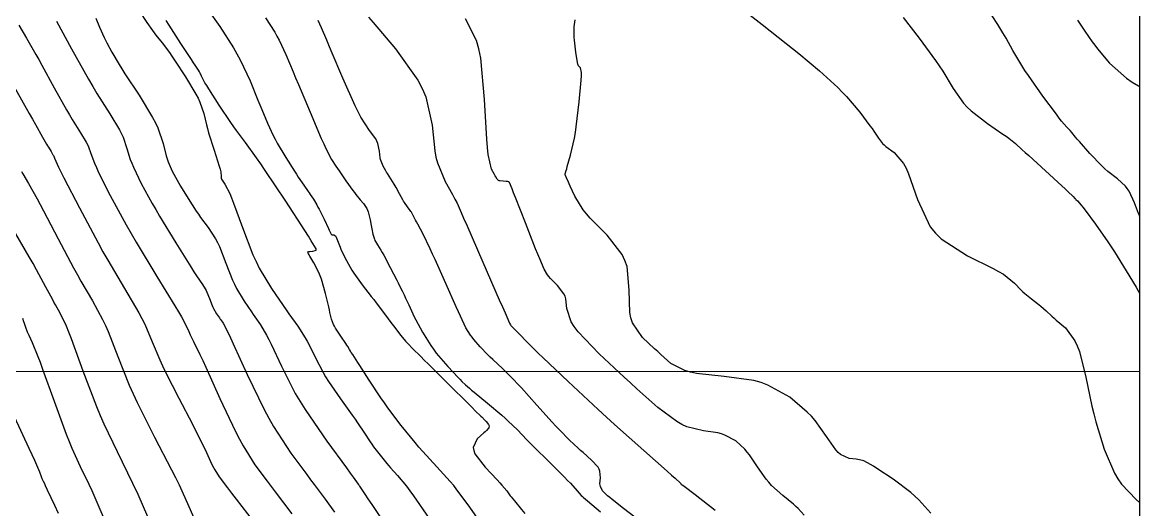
# Model space of a CAD drawing. Header units: metres. Extents: x 837117 to 838477, y 1189012 to 1191015.
# Drawn here: x 838338.2 to 838476.5, y 1189396.8 to 1189457.1 of the extents above; entities that cross this region are included whole.
import ezdxf

# ---------------------------------------------------------------- set-up
doc = ezdxf.new("R2010")
doc.units = ezdxf.units.M
doc.header["$LTSCALE"] = 0.3
doc.layers.add('COORD', color=7, linetype='Continuous', lineweight=20)
for name, color, linetype in [('COTAS 10', 1, 'Continuous'), ('COTAS INT', 252, 'Continuous'), ('MARCO IMP', 130, 'Continuous')]:
    doc.layers.add(name, color=color, linetype=linetype)

msp = doc.modelspace()

# ---------------------------------------------------------------- linework, layer by layer
at = {"layer": 'COORD'}
msp.add_line((837476.514, 1189413.872), (838476.514, 1189413.872), dxfattribs=at)
msp.add_lwpolyline([(837476.514, 1189013.872), (838476.514, 1189013.872), (838476.514, 1191013.872), (837476.514, 1191013.872)], close=True, dxfattribs=at)
at = {"layer": 'COTAS 10'}
for points, elevation in [([(838352.721, 1189458.422), (838353.602, 1189457.134), (838354.312, 1189456.106), (838354.514, 1189455.829), (838354.718, 1189455.556), (838355.474, 1189454.598), (838356.391, 1189453.381), (838356.697, 1189452.944), (838357.026, 1189452.464), (838358.401, 1189450.37), (838359.67, 1189448.231), (838359.931, 1189447.723), (838360.154, 1189447.252), (838360.633, 1189445.853), (838360.969, 1189444.446), (838361.102, 1189443.969), (838361.251, 1189443.455), (838361.934, 1189441.285), (838362.551, 1189439.314), (838362.659, 1189438.926), (838362.74, 1189438.606), (838362.806, 1189438.018), (838362.807, 1189437.79), (838362.848, 1189437.696), (838362.905, 1189437.59), (838363.256, 1189437.097), (838363.871, 1189435.919), (838364.095, 1189435.381), (838364.341, 1189434.75), (838365.425, 1189431.706), (838366.728, 1189428.33), (838367.113, 1189427.49), (838367.509, 1189426.691), (838369.026, 1189424.146), (838370.489, 1189422.045), (838370.852, 1189421.525), (838371.195, 1189421.033), (838372.28, 1189419.478), (838373.203, 1189418.038), (838373.445, 1189417.618), (838373.68, 1189417.188), (838374.478, 1189415.558), (838375.413, 1189413.752), (838375.734, 1189413.212), (838376.082, 1189412.654), (838377.565, 1189410.493), (838379.031, 1189408.453), (838379.369, 1189407.972), (838379.678, 1189407.527), (838380.546, 1189406.22), (838381.253, 1189405.15), (838381.459, 1189404.854), (838381.671, 1189404.558), (838382.472, 1189403.489), (838383.308, 1189402.458), (838383.54, 1189402.186), (838383.773, 1189401.919), (838384.619, 1189401.004), (838385.74, 1189399.649), (838386.147, 1189399.104), (838386.596, 1189398.486), (838388.565, 1189395.645)], 1950), ([(838476.514, 1189433.135), (838476.487, 1189433.199), (838476.382, 1189433.463), (838475.889, 1189434.776), (838475.208, 1189436.198), (838474.984, 1189436.531), (838474.745, 1189436.838), (838473.753, 1189437.729), (838472.567, 1189438.652), (838472.206, 1189438.979), (838471.83, 1189439.337), (838470.354, 1189440.89), (838469.053, 1189442.354), (838468.789, 1189442.656), (838468.566, 1189442.913), (838468.104, 1189443.469), (838467.892, 1189443.733), (838467.826, 1189443.806), (838467.757, 1189443.88), (838467.482, 1189444.145), (838466.85, 1189444.898), (838466.556, 1189445.28), (838466.21, 1189445.736), (838464.531, 1189448.007), (838462.735, 1189450.552), (838462.315, 1189451.18), (838461.929, 1189451.775), (838460.816, 1189453.65), (838459.988, 1189455.153), (838459.783, 1189455.514), (838459.587, 1189455.851), (838458.965, 1189456.868), (838458.26, 1189457.958)], 1960), ([(838381.057, 1189457.775), (838381.597, 1189457.127), (838384.377, 1189453.858), (838387.158, 1189449.972), (838387.7, 1189448.936), (838388.142, 1189447.916), (838388.913, 1189444.377), (838389.234, 1189441.224), (838389.393, 1189440.449), (838389.581, 1189439.715), (838390.511, 1189437.418), (838391.42, 1189435.788), (838391.594, 1189435.475), (838391.735, 1189435.222), (838391.968, 1189434.809), (838391.983, 1189434.785), (838391.987, 1189434.777), (838391.992, 1189434.769), (838392.008, 1189434.738), (838392.509, 1189433.592), (838392.818, 1189432.882), (838393.202, 1189432.002), (838395.203, 1189427.401), (838397.222, 1189422.768), (838397.617, 1189421.867), (838397.94, 1189421.13), (838398.514, 1189419.85), (838398.639, 1189419.648), (838398.679, 1189419.592), (838398.721, 1189419.536), (838398.894, 1189419.336), (838399.099, 1189419.126), (838399.162, 1189419.064), (838399.227, 1189419), (838399.485, 1189418.758), (838399.793, 1189418.455), (838399.891, 1189418.353), (838399.993, 1189418.244), (838400.407, 1189417.783), (838401.5, 1189416.68), (838402.031, 1189416.165), (838402.661, 1189415.56), (838405.759, 1189412.62), (838409.472, 1189409.163), (838410.489, 1189408.231), (838411.502, 1189407.311), (838415.123, 1189404.081), (838418.009, 1189401.535), (838418.559, 1189401.045), (838419.001, 1189400.65), (838419.697, 1189400), (838419.703, 1189399.959), (838419.709, 1189399.948), (838419.718, 1189399.937), (838419.767, 1189399.894), (838419.833, 1189399.851), (838419.871, 1189399.827), (838419.942, 1189399.782), (838420.601, 1189399.284), (838420.99, 1189398.986), (838421.469, 1189398.619), (838423.947, 1189396.714)], 1960), ([(838338.098, 1189438.647), (838338.248, 1189438.381), (838338.949, 1189437.168), (838340.013, 1189435.258), (838340.393, 1189434.552), (838340.809, 1189433.77), (838342.622, 1189430.305), (838344.521, 1189426.715), (838344.993, 1189425.853), (838345.442, 1189425.049), (838346.865, 1189422.622), (838348.118, 1189420.319), (838348.458, 1189419.593), (838348.796, 1189418.828), (838349.993, 1189415.749), (838351.41, 1189412.191), (838351.886, 1189411.124), (838352.398, 1189410.022), (838354.553, 1189405.749), (838356.66, 1189401.692), (838357.143, 1189400.725), (838357.582, 1189399.827), (838358.804, 1189397.152), (838359.723, 1189395.098)], 1940)]:
    msp.add_lwpolyline(points, dxfattribs=dict(at, elevation=elevation))
at = {"layer": 'COTAS INT'}
for points, elevation in [([(838426.816, 1189459.199), (838429.776, 1189456.886), (838432.77, 1189454.517), (838433.552, 1189453.885), (838434.312, 1189453.265), (838436.886, 1189451.111), (838439.135, 1189449.059), (838439.69, 1189448.501), (838440.217, 1189447.949), (838441.875, 1189445.993), (838443.12, 1189444.329), (838443.386, 1189443.96), (838443.617, 1189443.631), (838444.169, 1189442.775), (838444.666, 1189442.142), (838444.863, 1189441.953), (838445.086, 1189441.759), (838446.107, 1189441.008), (838447.274, 1189439.634), (838447.589, 1189439.047), (838447.9, 1189438.371), (838448.995, 1189435.182), (838450.595, 1189431.814), (838451.226, 1189431.026), (838451.937, 1189430.3), (838455.182, 1189428.196), (838458.374, 1189426.648), (838459.052, 1189426.272), (838459.641, 1189425.92), (838461.026, 1189424.836), (838461.834, 1189423.969), (838462.059, 1189423.753), (838462.284, 1189423.547), (838463.104, 1189422.889), (838463.884, 1189422.3), (838464.085, 1189422.138), (838464.279, 1189421.976), (838464.924, 1189421.395), (838465.66, 1189420.715), (838465.911, 1189420.492), (838466.184, 1189420.253), (838467.339, 1189419.264), (838468.509, 1189417.67), (838468.79, 1189417.051), (838469.053, 1189416.354), (838469.849, 1189413.191), (838470.609, 1189409.59), (838470.849, 1189408.616), (838471.102, 1189407.652), (838472.123, 1189404.254), (838473.4, 1189401.273), (838473.814, 1189400.572), (838474.255, 1189399.924), (838476.065, 1189398.032), (838476.514, 1189397.634)], 1964), ([(838361.093, 1189458.778), (838362.617, 1189456.605), (838364.332, 1189453.955), (838364.752, 1189453.225), (838365.147, 1189452.495), (838366.375, 1189449.872), (838367.357, 1189447.482), (838367.597, 1189446.9), (838367.824, 1189446.352), (838368.531, 1189444.661), (838369.256, 1189443.112), (838369.495, 1189442.654), (838369.75, 1189442.184), (838370.809, 1189440.381), (838371.859, 1189438.706), (838372.109, 1189438.317), (838372.341, 1189437.96), (838373.033, 1189436.941), (838373.565, 1189436.185), (838373.697, 1189435.994), (838373.823, 1189435.811), (838374.221, 1189435.217), (838374.638, 1189434.507), (838374.775, 1189434.251), (838374.922, 1189433.969), (838375.531, 1189432.738), (838376.078, 1189431.603), (838376.185, 1189431.382), (838376.273, 1189431.202), (838376.431, 1189430.889), (838376.459, 1189430.85), (838376.465, 1189430.842), (838376.47, 1189430.835), (838376.483, 1189430.822), (838376.531, 1189430.815), (838376.557, 1189430.812), (838376.59, 1189430.809), (838376.758, 1189430.797), (838376.954, 1189430.684), (838377.005, 1189430.618), (838377.053, 1189430.537), (838377.215, 1189430.12), (838377.442, 1189429.481), (838377.531, 1189429.26), (838377.632, 1189429.02), (838378.093, 1189427.996), (838378.751, 1189426.781), (838378.976, 1189426.421), (838379.219, 1189426.051), (838380.254, 1189424.63), (838381.38, 1189423.171), (838381.681, 1189422.777), (838381.978, 1189422.387), (838383.013, 1189421.017), (838383.937, 1189419.791), (838384.164, 1189419.492), (838384.378, 1189419.211), (838385.047, 1189418.345), (838385.625, 1189417.64), (838385.781, 1189417.461), (838385.936, 1189417.289), (838386.484, 1189416.726), (838387.501, 1189415.728), (838387.951, 1189415.282), (838388.475, 1189414.763), (838390.976, 1189412.275), (838393.4, 1189409.864), (838393.875, 1189409.395), (838394.264, 1189409.01), (838394.961, 1189408.336), (838395.148, 1189408.165), (838395.217, 1189408.098), (838395.292, 1189408.023), (838395.624, 1189407.681), (838395.904, 1189407.319), (838395.947, 1189407.232), (838395.974, 1189407.15), (838395.948, 1189406.899), (838395.647, 1189406.556), (838395.501, 1189406.415), (838395.328, 1189406.255), (838394.476, 1189405.514), (838394.002, 1189404.449), (838394.066, 1189404.085), (838394.216, 1189403.692), (838395.466, 1189402.021), (838396.976, 1189400.433), (838397.29, 1189400.092), (838397.559, 1189399.793), (838398.154, 1189399.069), (838398.484, 1189398.611), (838398.585, 1189398.479), (838398.691, 1189398.346), (838399.111, 1189397.847), (838399.983, 1189396.764), (838400.375, 1189396.262)], 1954), ([(838337.733, 1189456.789), (838338.712, 1189455.175), (838339.851, 1189453.158), (838340.213, 1189452.509), (838340.594, 1189451.82), (838342.138, 1189449.008), (838343.653, 1189446.289), (838344.016, 1189445.659), (838344.354, 1189445.083), (838345.37, 1189443.448), (838346.087, 1189442.275), (838346.236, 1189441.99), (838346.363, 1189441.723), (838346.646, 1189440.903), (838347.105, 1189439.669), (838347.344, 1189439.141), (838347.632, 1189438.532), (838349.075, 1189435.661), (838351.027, 1189432.06), (838351.636, 1189430.992), (838352.274, 1189429.892), (838354.825, 1189425.661), (838357.064, 1189422.001), (838357.506, 1189421.261), (838357.871, 1189420.639), (838358.546, 1189419.382), (838358.778, 1189418.815), (838358.864, 1189418.629), (838358.96, 1189418.429), (838359.382, 1189417.602), (838360.178, 1189415.963), (838360.509, 1189415.251), (838360.888, 1189414.427), (838362.653, 1189410.521), (838364.582, 1189406.441), (838365.063, 1189405.507), (838365.521, 1189404.658), (838366.984, 1189402.301), (838368.487, 1189400.275), (838368.969, 1189399.635), (838369.48, 1189398.96), (838371.567, 1189396.237)], 1944), ([(838342.401, 1189457.271), (838344.26, 1189453.856), (838346.371, 1189450.08), (838346.898, 1189449.174), (838347.399, 1189448.328), (838348.999, 1189445.778), (838350.199, 1189443.812), (838350.449, 1189443.335), (838350.663, 1189442.887), (838351.136, 1189441.513), (838351.552, 1189440.128), (838351.73, 1189439.673), (838351.935, 1189439.188), (838352.902, 1189437.181), (838354.254, 1189434.707), (838354.701, 1189433.927), (838355.181, 1189433.107), (838357.181, 1189429.805), (838359.03, 1189426.844), (838359.415, 1189426.239), (838359.744, 1189425.727), (838360.477, 1189424.654), (838360.838, 1189424.102), (838360.933, 1189423.919), (838361.026, 1189423.723), (838361.346, 1189422.905), (838361.669, 1189422.067), (838361.765, 1189421.858), (838361.863, 1189421.66), (838362.239, 1189421.029), (838362.603, 1189420.507), (838362.693, 1189420.378), (838362.778, 1189420.256), (838363.047, 1189419.871), (838363.648, 1189418.683), (838363.943, 1189418.056), (838364.293, 1189417.298), (838366.019, 1189413.484), (838368.12, 1189409.159), (838368.706, 1189408.08), (838369.294, 1189407.052), (838371.433, 1189403.767), (838373.391, 1189401.098), (838373.866, 1189400.459), (838374.31, 1189399.862), (838375.671, 1189398.068), (838376.828, 1189396.435)], 1946), ([(838347.29, 1189457.63), (838347.72, 1189456.539), (838348.314, 1189455.268), (838348.481, 1189454.928), (838348.649, 1189454.592), (838349.264, 1189453.423), (838350.157, 1189451.916), (838350.501, 1189451.368), (838350.886, 1189450.763), (838352.627, 1189448.108), (838354.312, 1189445.349), (838354.662, 1189444.68), (838354.962, 1189444.052), (838355.627, 1189442.122), (838356, 1189440.586), (838356.116, 1189440.206), (838356.239, 1189439.844), (838356.728, 1189438.701), (838357.351, 1189437.56), (838357.558, 1189437.201), (838357.779, 1189436.823), (838358.701, 1189435.301), (838359.703, 1189433.749), (838359.975, 1189433.352), (838360.245, 1189432.969), (838361.201, 1189431.705), (838362.108, 1189430.318), (838362.347, 1189429.857), (838362.582, 1189429.364), (838363.385, 1189427.305), (838364.199, 1189425.198), (838364.439, 1189424.674), (838364.686, 1189424.175), (838365.633, 1189422.587), (838366.546, 1189421.276), (838366.772, 1189420.952), (838366.986, 1189420.645), (838367.664, 1189419.674), (838368.426, 1189418.361), (838368.694, 1189417.837), (838368.986, 1189417.243), (838370.249, 1189414.521), (838371.979, 1189411.165), (838372.566, 1189410.172), (838373.2, 1189409.151), (838375.882, 1189405.233), (838378.296, 1189401.922), (838378.762, 1189401.283), (838379.14, 1189400.765), (838379.774, 1189399.899), (838379.835, 1189399.814), (838379.851, 1189399.788), (838379.868, 1189399.762), (838379.926, 1189399.657), (838380.576, 1189398.674), (838380.966, 1189398.094), (838381.446, 1189397.379), (838383.937, 1189393.687)], 1948), ([(838394.754, 1189395.419), (838393.36, 1189397.357), (838391.995, 1189399.225), (838391.584, 1189399.736), (838391.159, 1189400.246), (838389.506, 1189402.067), (838387.766, 1189403.95), (838387.287, 1189404.498), (838386.809, 1189405.059), (838385.089, 1189407.181), (838383.438, 1189409.381), (838383.004, 1189409.99), (838382.579, 1189410.6), (838381.124, 1189412.802), (838379.965, 1189414.629), (838379.726, 1189415.002), (838379.523, 1189415.317), (838379.087, 1189415.973), (838378.905, 1189416.238), (838378.862, 1189416.307), (838378.823, 1189416.373), (838378.708, 1189416.595), (838378.482, 1189416.977), (838378.373, 1189417.145), (838378.244, 1189417.34), (838377.607, 1189418.266), (838376.964, 1189419.258), (838376.831, 1189419.495), (838376.716, 1189419.715), (838376.465, 1189420.371), (838376.273, 1189421.191), (838376.196, 1189421.514), (838376.109, 1189421.879), (838375.708, 1189423.544), (838375.206, 1189425.303), (838375.055, 1189425.727), (838374.899, 1189426.123), (838374.291, 1189427.329), (838373.785, 1189428.162), (838373.693, 1189428.324), (838373.622, 1189428.457), (838373.541, 1189428.687), (838373.666, 1189428.726), (838373.724, 1189428.737), (838373.794, 1189428.748), (838374.133, 1189428.79), (838374.449, 1189428.859), (838374.504, 1189428.888), (838374.545, 1189428.92), (838374.576, 1189429.069), (838373.958, 1189430.079), (838373.591, 1189430.654), (838373.138, 1189431.357), (838370.792, 1189434.962), (838368.262, 1189438.78), (838367.693, 1189439.617), (838367.181, 1189440.358), (838365.807, 1189442.24), (838364.698, 1189443.718), (838364.353, 1189444.204), (838363.992, 1189444.725), (838362.551, 1189446.884), (838361.272, 1189448.88), (838361.014, 1189449.298), (838360.796, 1189449.656), (838360.354, 1189450.462), (838360.193, 1189450.833), (838360.152, 1189450.918), (838360.114, 1189450.994), (838359.991, 1189451.203), (838359.588, 1189451.808), (838359.374, 1189452.133), (838359.114, 1189452.527), (838357.805, 1189454.52), (838356.347, 1189456.789), (838355.995, 1189457.356)], 1952), ([(838368.27, 1189457.709), (838369.427, 1189455.921), (838369.711, 1189455.428), (838369.977, 1189454.936), (838370.806, 1189453.166), (838371.704, 1189450.993), (838372.016, 1189450.247), (838372.354, 1189449.438), (838373.8, 1189445.995), (838375.193, 1189442.755), (838375.498, 1189442.074), (838375.767, 1189441.487), (838376.448, 1189440.147), (838376.998, 1189439.297), (838377.186, 1189439.018), (838377.389, 1189438.721), (838378.251, 1189437.493), (838379.107, 1189436.31), (838379.307, 1189436.042), (838379.491, 1189435.799), (838380.021, 1189435.136), (838380.403, 1189434.671), (838380.493, 1189434.553), (838380.577, 1189434.44), (838380.824, 1189434.069), (838381.01, 1189433.648), (838381.056, 1189433.503), (838381.099, 1189433.346), (838381.233, 1189432.676), (838381.358, 1189431.943), (838381.396, 1189431.747), (838381.434, 1189431.553), (838381.584, 1189430.873), (838381.769, 1189430.267), (838381.83, 1189430.119), (838381.895, 1189429.98), (838382.164, 1189429.547), (838382.585, 1189428.888), (838382.746, 1189428.606), (838382.926, 1189428.28), (838383.734, 1189426.744), (838384.528, 1189425.199), (838384.698, 1189424.868), (838384.847, 1189424.579), (838385.206, 1189423.885), (838385.464, 1189423.358), (838385.549, 1189423.175), (838385.64, 1189422.975), (838386.02, 1189422.12), (838386.533, 1189421.018), (838386.708, 1189420.664), (838386.899, 1189420.289), (838387.707, 1189418.755), (838388.738, 1189417.086), (838389.069, 1189416.625), (838389.42, 1189416.164), (838390.851, 1189414.506), (838392.133, 1189413.149), (838392.391, 1189412.878), (838392.606, 1189412.653), (838393.03, 1189412.221), (838393.537, 1189411.792), (838393.805, 1189411.569), (838394.128, 1189411.301), (838395.756, 1189409.96), (838397.537, 1189408.454), (838397.956, 1189408.083), (838398.345, 1189407.732), (838399.481, 1189406.627), (838400.655, 1189405.423), (838401.066, 1189405.008), (838401.514, 1189404.558), (838403.445, 1189402.641), (838405.295, 1189400.792), (838405.692, 1189400.386), (838406.04, 1189400.024), (838406.88, 1189399.101), (838407.386, 1189398.527), (838407.523, 1189398.387), (838407.659, 1189398.254), (838408.135, 1189397.844), (838409.229, 1189396.932), (838409.753, 1189396.483)], 1956), ([(838414, 1189395.819), (838412.605, 1189396.893), (838411.203, 1189397.998), (838410.904, 1189398.248), (838410.642, 1189398.474), (838410.016, 1189399.09), (838409.747, 1189399.615), (838409.711, 1189399.784), (838409.692, 1189399.964), (838409.76, 1189400.699), (838409.698, 1189401.524), (838409.596, 1189401.761), (838409.458, 1189402.001), (838408.653, 1189402.896), (838407.6, 1189403.835), (838407.305, 1189404.103), (838407.01, 1189404.374), (838405.93, 1189405.379), (838404.648, 1189406.669), (838404.225, 1189407.12), (838403.772, 1189407.611), (838401.889, 1189409.72), (838399.97, 1189411.857), (838399.494, 1189412.365), (838399.043, 1189412.838), (838397.613, 1189414.243), (838396.418, 1189415.366), (838396.115, 1189415.66), (838395.824, 1189415.946), (838394.872, 1189416.921), (838394.07, 1189417.85), (838393.874, 1189418.108), (838393.688, 1189418.367), (838393.11, 1189419.302), (838392.419, 1189420.71), (838392.162, 1189421.265), (838391.877, 1189421.893), (838390.611, 1189424.76), (838389.295, 1189427.73), (838388.979, 1189428.422), (838388.683, 1189429.058), (838387.788, 1189430.885), (838387.14, 1189432.13), (838387, 1189432.399), (838386.878, 1189432.635), (838386.579, 1189433.213), (838386.356, 1189433.597), (838386.282, 1189433.711), (838386.203, 1189433.828), (838385.869, 1189434.276), (838385.492, 1189434.81), (838385.385, 1189434.981), (838385.276, 1189435.161), (838384.874, 1189435.895), (838384.458, 1189436.667), (838384.341, 1189436.871), (838384.223, 1189437.071), (838383.789, 1189437.76), (838383.376, 1189438.399), (838383.27, 1189438.568), (838383.169, 1189438.734), (838382.839, 1189439.303), (838382.588, 1189439.923), (838382.537, 1189440.121), (838382.494, 1189440.331), (838382.407, 1189441.182), (838382.199, 1189442.138), (838382.079, 1189442.413), (838381.933, 1189442.693), (838381.182, 1189443.743), (838380.109, 1189445.391), (838379.76, 1189446.048), (838379.388, 1189446.792), (838377.857, 1189450.207), (838376.434, 1189453.589), (838376.131, 1189454.313), (838375.866, 1189454.944), (838375.237, 1189456.459), (838374.808, 1189457.376)], 1958), ([(838434.976, 1189396.074), (838434.233, 1189396.902), (838433.96, 1189397.16), (838433.66, 1189397.43), (838432.334, 1189398.513), (838430.934, 1189399.766), (838430.586, 1189400.145), (838430.255, 1189400.537), (838429.204, 1189402.065), (838428.219, 1189403.54), (838427.929, 1189403.898), (838427.633, 1189404.234), (838426.501, 1189405.266), (838425.17, 1189406.001), (838424.747, 1189406.15), (838424.302, 1189406.276), (838422.498, 1189406.534), (838420.446, 1189407.038), (838419.844, 1189407.32), (838419.227, 1189407.662), (838416.878, 1189409.411), (838414.274, 1189411.741), (838413.497, 1189412.45), (838412.696, 1189413.186), (838409.599, 1189416.078), (838407.003, 1189418.802), (838406.517, 1189419.434), (838406.133, 1189420.013), (838405.588, 1189421.659), (838405.483, 1189422.889), (838405.376, 1189423.206), (838405.235, 1189423.511), (838404.443, 1189424.527), (838403.571, 1189425.413), (838403.379, 1189425.637), (838403.208, 1189425.852), (838402.771, 1189426.549), (838402.237, 1189427.82), (838402.004, 1189428.396), (838401.736, 1189429.069), (838400.461, 1189432.308), (838399.239, 1189435.43), (838399.003, 1189436.028), (838398.812, 1189436.512), (838398.492, 1189437.301), (838398.457, 1189437.337), (838398.445, 1189437.346), (838398.431, 1189437.355), (838398.375, 1189437.384), (838398.232, 1189437.409), (838398.164, 1189437.415), (838398.085, 1189437.421), (838397.694, 1189437.439), (838397.298, 1189437.488), (838397.214, 1189437.513), (838397.141, 1189437.543), (838396.973, 1189437.692), (838396.808, 1189437.998), (838396.737, 1189438.126), (838396.656, 1189438.273), (838396.273, 1189438.962), (838395.867, 1189440.777), (838395.771, 1189441.634), (838395.682, 1189442.644), (838395.42, 1189447.572), (838394.927, 1189452.713), (838394.692, 1189453.858), (838394.415, 1189454.882), (838393.061, 1189457.572)], 1962), ([(838450.67, 1189396.309), (838449.183, 1189397.975), (838448.693, 1189398.434), (838448.17, 1189398.891), (838446, 1189400.531), (838443.99, 1189401.872), (838443.568, 1189402.14), (838443.205, 1189402.364), (838442.377, 1189402.802), (838441.822, 1189402.939), (838441.63, 1189402.973), (838441.421, 1189403.005), (838440.53, 1189403.109), (838439.497, 1189403.579), (838439.199, 1189403.843), (838438.896, 1189404.164), (838437.757, 1189405.808), (838436.346, 1189407.787), (838435.87, 1189408.321), (838435.358, 1189408.847), (838433.203, 1189410.695), (838430.499, 1189412.188), (838429.641, 1189412.491), (838428.736, 1189412.746), (838425.072, 1189413.27), (838421.646, 1189413.643), (838420.89, 1189413.804), (838420.218, 1189413.99), (838418.487, 1189414.869), (838417.226, 1189415.998), (838416.849, 1189416.342), (838416.461, 1189416.699), (838414.96, 1189418.099), (838413.745, 1189419.902), (838413.537, 1189420.512), (838413.384, 1189421.17), (838413.296, 1189423.948), (838413.046, 1189426.875), (838412.791, 1189427.627), (838412.455, 1189428.355), (838410.571, 1189430.771), (838408.496, 1189432.88), (838408.039, 1189433.412), (838407.633, 1189433.923), (838406.594, 1189435.583), (838406.006, 1189436.855), (838405.884, 1189437.121), (838405.781, 1189437.349), (838405.558, 1189437.863), (838405.468, 1189438.087), (838405.449, 1189438.132), (838405.432, 1189438.17), (838405.392, 1189438.249), (838405.378, 1189438.287), (838405.377, 1189438.299), (838405.378, 1189438.312), (838405.392, 1189438.368), (838405.51, 1189438.762), (838405.575, 1189438.988), (838405.654, 1189439.266), (838406.06, 1189440.695), (838406.529, 1189442.776), (838406.648, 1189443.465), (838406.763, 1189444.203), (838407.141, 1189447.276), (838407.374, 1189449.988), (838407.398, 1189450.499), (838407.404, 1189450.905), (838407.277, 1189451.502), (838407.04, 1189451.749), (838406.976, 1189451.935), (838406.914, 1189452.171), (838406.694, 1189453.448), (838406.532, 1189454.905), (838406.505, 1189455.256), (838406.487, 1189455.583), (838406.487, 1189456.575), (838406.621, 1189457.427)], 1964), ([(838447.226, 1189457.716), (838449.198, 1189455.173), (838451.222, 1189452.416), (838451.699, 1189451.725), (838452.14, 1189451.065), (838453.432, 1189448.943), (838454.725, 1189447.107), (838455.165, 1189446.628), (838455.642, 1189446.161), (838457.664, 1189444.583), (838459.567, 1189443.296), (838459.969, 1189443.015), (838460.317, 1189442.765), (838461.123, 1189442.131), (838461.968, 1189441.352), (838462.342, 1189441.011), (838462.776, 1189440.616), (838464.845, 1189438.735), (838466.87, 1189436.886), (838467.276, 1189436.511), (838467.615, 1189436.195), (838468.279, 1189435.546), (838468.499, 1189435.307), (838468.558, 1189435.25), (838468.616, 1189435.196), (838468.818, 1189435.031), (838469.277, 1189434.501), (838469.498, 1189434.216), (838469.759, 1189433.872), (838471.038, 1189432.13), (838472.559, 1189429.95), (838472.972, 1189429.329), (838473.381, 1189428.7), (838474.832, 1189426.365), (838476.067, 1189424.317), (838476.34, 1189423.868), (838476.514, 1189423.585)], 1962), ([(838468.839, 1189457.383), (838469.711, 1189456.043), (838470.627, 1189454.726), (838470.946, 1189454.308), (838471.293, 1189453.866), (838472.781, 1189452.078), (838474.87, 1189450.224), (838475.595, 1189449.741), (838476.383, 1189449.271), (838476.514, 1189449.21)], 1958), ([(838337.122, 1189449.218), (838339.041, 1189445.858), (838339.454, 1189445.131), (838339.816, 1189444.493), (838340.694, 1189442.922), (838341.185, 1189442.04), (838341.302, 1189441.835), (838341.412, 1189441.649), (838341.742, 1189441.118), (838341.974, 1189440.738), (838342.022, 1189440.646), (838342.064, 1189440.559), (838342.155, 1189440.293), (838342.658, 1189439.21), (838342.958, 1189438.609), (838343.329, 1189437.876), (838345.249, 1189434.141), (838347.552, 1189429.816), (838348.165, 1189428.712), (838348.766, 1189427.648), (838350.845, 1189424.141), (838352.591, 1189421.16), (838352.982, 1189420.427), (838353.333, 1189419.734), (838354.269, 1189417.566), (838355.186, 1189415.33), (838355.525, 1189414.595), (838355.901, 1189413.809), (838357.566, 1189410.55), (838359.247, 1189407.335), (838359.632, 1189406.577), (838359.983, 1189405.876), (838360.963, 1189403.82), (838361.663, 1189402.338), (838361.838, 1189401.999), (838362.004, 1189401.691), (838362.536, 1189400.836), (838363.582, 1189399.451), (838364.072, 1189398.81), (838364.65, 1189398.057), (838367.464, 1189394.405)], 1942), ([(838356.022, 1189390.53), (838353.197, 1189397.097), (838352.517, 1189398.616), (838351.881, 1189400.004), (838349.955, 1189403.933), (838348.309, 1189407.34), (838347.851, 1189408.399), (838347.39, 1189409.509), (838345.716, 1189413.933), (838344.258, 1189417.923), (838343.934, 1189418.759), (838343.644, 1189419.478), (838342.885, 1189421.102), (838342.287, 1189422.122), (838342.099, 1189422.46), (838341.9, 1189422.822), (838341.102, 1189424.331), (838339.937, 1189426.478), (838339.507, 1189427.243), (838339.031, 1189428.081), (838336.927, 1189431.721)], 1938), ([(838338.183, 1189420.491), (838338.332, 1189420.088), (838338.374, 1189419.969), (838338.416, 1189419.848), (838338.572, 1189419.387), (838338.793, 1189418.802), (838338.877, 1189418.603), (838338.97, 1189418.388), (838339.387, 1189417.477), (838340.098, 1189415.745), (838340.376, 1189415.011), (838340.689, 1189414.168), (838342.116, 1189410.207), (838343.622, 1189406.119), (838343.985, 1189405.197), (838344.324, 1189404.365), (838345.357, 1189402.116), (838346.425, 1189399.927), (838346.787, 1189399.132), (838347.178, 1189398.256), (838348.828, 1189394.412)], 1936), ([(838337.157, 1189408.303), (838338.994, 1189404.387), (838339.364, 1189403.583), (838339.675, 1189402.9), (838340.3, 1189401.446), (838340.513, 1189400.867), (838340.564, 1189400.736), (838340.612, 1189400.618), (838340.759, 1189400.3), (838340.91, 1189399.99), (838340.961, 1189399.877), (838341.017, 1189399.753), (838341.25, 1189399.209), (838342.155, 1189397.298), (838342.634, 1189396.313)], 1934)]:
    msp.add_lwpolyline(points, dxfattribs=dict(at, elevation=elevation))
at = {"layer": 'MARCO IMP'}
msp.add_lwpolyline([(837116.514, 1189053.872), (837116.514, 1191013.872), (838476.514, 1191013.872), (838476.514, 1189053.872), (837116.514, 1189053.872)], dxfattribs=at)

doc.saveas('drawing.dxf')
